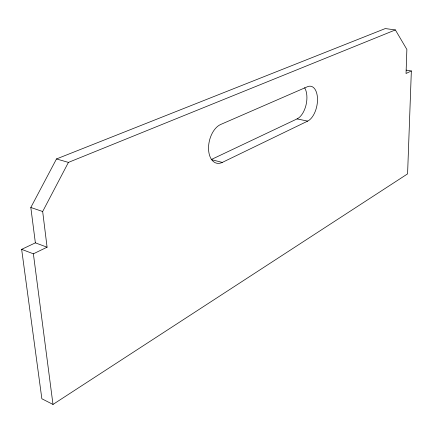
<?xml version="1.0" encoding="UTF-8"?>
<svg xmlns="http://www.w3.org/2000/svg" width="433" height="433" viewBox="0 0 433 433"><rect width="100%" height="100%" fill="white"/><g stroke="black" fill="none" stroke-linecap="round" stroke-linejoin="round"><path stroke-width="0.65" d="M411.35 70.947L407.583 173.871L52.994 404.433L41.86 398.766L21.65 249.348L35.371 242.853L47.078 247.189L42.667 211.515L68.425 162.397L395.378 29.926L406.874 49.459L406.046 73.513L411.35 70.947L406.165 70.114M35.371 242.853L30.819 207.488L56.49 158.949L385.283 28.567L395.378 29.926M21.65 249.348L33.379 253.819L47.078 247.189M222.297 162.413L307.668 121.11A18.062 9.645 -78.7 0 0 317.508 99.346A18.062 9.645 -78.7 0 0 307.441 86.724L220.646 124.493A20.189 12.173 -76.6 0 0 208.56 149.385A20.189 12.173 -76.6 0 0 222.297 162.413L211.834 159.75M211.18 159.582L297.081 118.902A17.921 9.742 -78.7 0 0 306.012 105.111A17.921 9.742 -78.7 0 0 304.632 87.737M297.081 118.902L307.668 121.11M56.49 158.949L68.425 162.397M30.819 207.488L42.667 211.515M33.379 253.819L52.994 404.433"/></g></svg>
